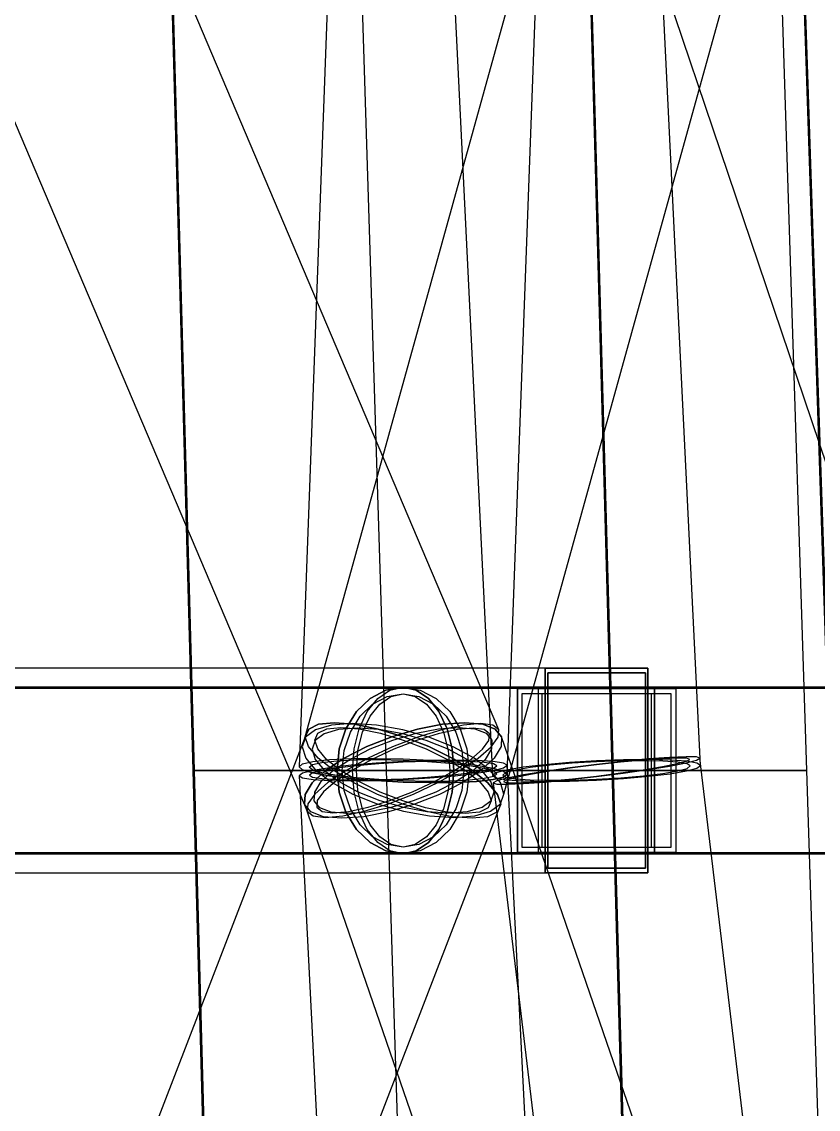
# Model space of a CAD drawing. Header units: millimetres. Extents: x -123812 to 252100, y -3000 to 639000.
# Drawn here: x 5984 to 7927, y 474173 to 476827 of the extents above; entities that cross this region are included whole.
import ezdxf

# ---------------------------------------------------------------- set-up
doc = ezdxf.new("R2010")
doc.units = ezdxf.units.MM
doc.layers.add('D-STR-STRC', color=7, linetype='Continuous', lineweight=25)

msp = doc.modelspace()

# ---------------------------------------------------------------- linework, layer by layer
at = {"layer": 'D-STR-STRC'}
for points in [[(6055.3, 496987.7), (7132.3, 474987.7), (7140.9, 474982), (7166.2, 474977.6), (7206.6, 474974.7), (7259.1, 474973.5), (7320.3, 474974.1), (7386, 474976.5), (7451.6, 474980.5), (7512.8, 474985.8), (7565.3, 474992.1), (7605.7, 474998.9), (7631, 475005.8), (7639.6, 475012.3), (6562.7, 497012.3)], [(7473, 497009.3), (6660.1, 475009.3), (6668.8, 475001.7), (6694.1, 474994), (6734.4, 474986.6), (6787, 474980.3), (6848.2, 474975.2), (6913.9, 474971.9), (6979.6, 474970.4), (7040.8, 474971), (7093.4, 474973.5), (7133.8, 474977.9), (7159.1, 474983.8), (7167.8, 474990.7), (7980.7, 496990.7)], [(4557.9, 479900.5), (6680.2, 474900.5), (6694.8, 474889.1), (6724.2, 474885.2), (6766.6, 474889.1), (6819.1, 474900.5), (6878, 474918.8), (6939.3, 474942.6), (6999, 474970.3), (7052.8, 475000), (7097.2, 475029.7), (7129, 475057.4), (7146.3, 475081.2), (7147.7, 475099.5), (5025.4, 480099.5)], [(6535.8, 479918.8), (8227.1, 474918.8), (8242.3, 474900.5), (8272.8, 474889.1), (8316.6, 474885.2), (8370.7, 474889.1), (8431.5, 474900.5), (8494.7, 474918.8), (8556, 474942.6), (8611.4, 474970.3), (8657, 475000), (8689.7, 475029.7), (8707.2, 475057.4), (8708.5, 475081.2), (7017.1, 480081.2)], [(8053.3, 480057.4), (6667.8, 475057.4), (6676.4, 475029.7), (6701.2, 475000), (6740.5, 474970.3), (6791.7, 474942.6), (6851.1, 474918.8), (6914.8, 474900.5), (6978.5, 474889.1), (7037.8, 474885.2), (7088.6, 474889.1), (7127.5, 474900.5), (7151.9, 474918.8), (7160.1, 474942.6), (8545.5, 479942.6)], [(4888.9, 474796.8), (6913.9, 474796.8), (6945.9, 474803.7), (6975.8, 474824), (7001.4, 474856.3), (7021.1, 474898.4), (7033.4, 474947.4), (7037.6, 475000), (7033.4, 475052.6), (7021.1, 475101.6), (7001.4, 475143.7), (6975.8, 475176), (6945.9, 475196.3), (6913.9, 475203.2), (4888.9, 475203.2)], [(4888.9, 474796.8), (6913.9, 474796.8), (6945.9, 474803.7), (6975.8, 474824), (7001.4, 474856.3), (7021.1, 474898.4), (7033.4, 474947.4), (7037.6, 475000), (7033.4, 475052.6), (7021.1, 475101.6), (7001.4, 475143.7), (6975.8, 475176), (6945.9, 475196.3), (6913.9, 475203.2), (4888.9, 475203.2)], [(8467.8, 475203.2), (6913.9, 475203.2), (6872.2, 475196.3), (6833.3, 475176), (6799.9, 475143.7), (6774.3, 475101.6), (6758.2, 475052.6), (6752.7, 475000), (6758.2, 474947.4), (6774.3, 474898.4), (6799.9, 474856.3), (6833.3, 474824), (6872.2, 474803.7), (6913.9, 474796.8), (8467.8, 474796.8)], [(8467.8, 475203.2), (6913.9, 475203.2), (6872.2, 475196.3), (6833.3, 475176), (6799.9, 475143.7), (6774.3, 475101.6), (6758.2, 475052.6), (6752.7, 475000), (6758.2, 474947.4), (6774.3, 474898.4), (6799.9, 474856.3), (6833.3, 474824), (6872.2, 474803.7), (6913.9, 474796.8), (8467.8, 474796.8)], [(5224.7, 469917.5), (7152.6, 474917.5), (7144.6, 474941.7), (7120.9, 474969.8), (7083.2, 475000), (7033.8, 475030.2), (6976.4, 475058.3), (6914.6, 475082.5), (6852.8, 475101), (6795.2, 475112.7), (6745.7, 475116.7), (6707.6, 475112.7), (6683.6, 475101), (6675.3, 475082.5), (4747.5, 470082.5)], [(8876.4, 470082.5), (7154.2, 475082.5), (7138.8, 475101), (7108.2, 475112.7), (7064.3, 475116.7), (7010.1, 475112.7), (6949.4, 475101), (6886.3, 475082.5), (6825.1, 475058.3), (6769.9, 475030.2), (6724.5, 475000), (6692.1, 474969.8), (6674.7, 474941.7), (6673.7, 474917.5), (8396, 469917.5)], [(8433.2, 450012.7), (7167.6, 475012.7), (7159, 475018.1), (7133.6, 475022.1), (7093.3, 475024.7), (7040.8, 475025.6), (6979.6, 475024.7), (6913.9, 475022.2), (6848.3, 475018.1), (6787.1, 475012.8), (6734.6, 475006.7), (6694.2, 475000.1), (6668.9, 474993.4), (6660.3, 474987.3), (7925.8, 449987.3)], [(10635.9, 450030.1), (7638.1, 475030.1), (7629.6, 475033), (7604.4, 475033.6), (7564.3, 475031.9), (7512.1, 475028.1), (7451.2, 475022.3), (7386, 475015), (7320.7, 475006.7), (7259.9, 474997.9), (7207.6, 474989.3), (7167.5, 474981.4), (7142.3, 474974.8), (7133.8, 474969.9), (10131.5, 449969.9)]]:
    msp.add_lwpolyline(points, dxfattribs=at)
for points in [[(6264.5, 480000), (6400.9, 475000), (7427, 475000), (7288.4, 480000)], [(6266.8, 480000), (6403.9, 475000), (7424, 475000), (7286, 480000)], [(6715.3, 480000), (6872.9, 475000), (7899, 475000), (7739.2, 480000)], [(7787.5, 480000), (7954.7, 475000), (8980.9, 475000), (8811.3, 480000)], [(7789.8, 480000), (7957.7, 475000), (8977.9, 475000), (8809, 480000)], [(3114.8, 474750), (7511, 474750), (7511, 475250), (3114.8, 475250)], [(3114.8, 474750), (7511, 474750), (7511, 475250), (3114.8, 475250)], [(7511, 475250), (7261, 475250), (7261, 474750), (7511, 474750)], [(7261, 475250), (7511, 475250), (7511, 474750), (7261, 474750)], [(7505, 475238), (7267, 475238), (7267, 474762), (7505, 474762)], [(7267, 475238), (7505, 475238), (7505, 474762), (7267, 474762)], [(4122.9, 474800), (7527.4, 474800), (7527.4, 475200), (4122.9, 475200)], [(4122.9, 474800), (7527.4, 474800), (7527.4, 475200), (4122.9, 475200)], [(7075.1, 475000), (7069.6, 474947.4), (7053.5, 474898.4), (7027.9, 474856.3), (6994.5, 474824), (6955.7, 474803.7), (6913.9, 474796.8), (6872.2, 474803.7), (6833.3, 474824), (6799.9, 474856.3), (6774.3, 474898.4), (6758.2, 474947.4), (6752.7, 475000), (6758.2, 475052.6), (6774.3, 475101.6), (6799.9, 475143.7), (6833.3, 475176), (6872.2, 475196.3), (6913.9, 475203.2), (6955.7, 475196.3), (6994.5, 475176), (7027.9, 475143.7), (7053.5, 475101.6), (7069.6, 475052.6)], [(7075.1, 475000), (7069.6, 474947.4), (7053.5, 474898.4), (7027.9, 474856.3), (6994.5, 474824), (6955.7, 474803.7), (6913.9, 474796.8), (6872.2, 474803.7), (6833.3, 474824), (6799.9, 474856.3), (6774.3, 474898.4), (6758.2, 474947.4), (6752.7, 475000), (6758.2, 475052.6), (6774.3, 475101.6), (6799.9, 475143.7), (6833.3, 475176), (6872.2, 475196.3), (6913.9, 475203.2), (6955.7, 475196.3), (6994.5, 475176), (7027.9, 475143.7), (7053.5, 475101.6), (7069.6, 475052.6)], [(7037.6, 475000), (7033.4, 474947.4), (7021.1, 474898.4), (7001.4, 474856.3), (6975.8, 474824), (6945.9, 474803.7), (6913.9, 474796.8), (6881.9, 474803.7), (6852.1, 474824), (6826.5, 474856.3), (6806.8, 474898.4), (6794.4, 474947.4), (6790.2, 475000), (6794.4, 475052.6), (6806.8, 475101.6), (6826.5, 475143.7), (6852.1, 475176), (6881.9, 475196.3), (6913.9, 475203.2), (6945.9, 475196.3), (6975.8, 475176), (7001.4, 475143.7), (7021.1, 475101.6), (7033.4, 475052.6)], [(7037.6, 475000), (7033.4, 474947.4), (7021.1, 474898.4), (7001.4, 474856.3), (6975.8, 474824), (6945.9, 474803.7), (6913.9, 474796.8), (6881.9, 474803.7), (6852.1, 474824), (6826.5, 474856.3), (6806.8, 474898.4), (6794.4, 474947.4), (6790.2, 475000), (6794.4, 475052.6), (6806.8, 475101.6), (6826.5, 475143.7), (6852.1, 475176), (6881.9, 475196.3), (6913.9, 475203.2), (6945.9, 475196.3), (6975.8, 475176), (7001.4, 475143.7), (7021.1, 475101.6), (7033.4, 475052.6)], [(7192.8, 474800), (8721.7, 474800), (8721.7, 475200), (7192.8, 475200)], [(7192.8, 475200), (7579.1, 475200), (7579.1, 474800), (7192.8, 474800)], [(7192.8, 474800), (8721.7, 474800), (8721.7, 475200), (7192.8, 475200)], [(7192.8, 475200), (7579.1, 475200), (7579.1, 474800), (7192.8, 474800)], [(7244.5, 475200), (7527.4, 475200), (7527.4, 474800), (7244.5, 474800)], [(7244.5, 475200), (7527.4, 475200), (7527.4, 474800), (7244.5, 474800)], [(7062.4, 475000), (7057.4, 474951.5), (7042.6, 474906.4), (7018.9, 474867.6), (6988.2, 474837.9), (6952.4, 474819.2), (6913.9, 474812.8), (6875.5, 474819.2), (6839.7, 474837.9), (6808.9, 474867.6), (6785.3, 474906.4), (6770.5, 474951.5), (6765.4, 475000), (6770.5, 475048.5), (6785.3, 475093.6), (6808.9, 475132.4), (6839.7, 475162.1), (6875.5, 475180.8), (6913.9, 475187.2), (6952.4, 475180.8), (6988.2, 475162.1), (7018.9, 475132.4), (7042.6, 475093.6), (7057.4, 475048.5)], [(7062.4, 475000), (7057.4, 474951.5), (7042.6, 474906.4), (7018.9, 474867.6), (6988.2, 474837.9), (6952.4, 474819.2), (6913.9, 474812.8), (6875.5, 474819.2), (6839.7, 474837.9), (6808.9, 474867.6), (6785.3, 474906.4), (6770.5, 474951.5), (6765.4, 475000), (6770.5, 475048.5), (6785.3, 475093.6), (6808.9, 475132.4), (6839.7, 475162.1), (6875.5, 475180.8), (6913.9, 475187.2), (6952.4, 475180.8), (6988.2, 475162.1), (7018.9, 475132.4), (7042.6, 475093.6), (7057.4, 475048.5)], [(7027.9, 475000), (7024, 474951.5), (7012.6, 474906.4), (6994.5, 474867.6), (6970.9, 474837.9), (6943.4, 474819.2), (6913.9, 474812.8), (6884.4, 474819.2), (6857, 474837.9), (6833.4, 474867.6), (6815.2, 474906.4), (6803.9, 474951.5), (6800, 475000), (6803.9, 475048.5), (6815.2, 475093.6), (6833.4, 475132.4), (6857, 475162.1), (6884.4, 475180.8), (6913.9, 475187.2), (6943.4, 475180.8), (6970.9, 475162.1), (6994.5, 475132.4), (7012.6, 475093.6), (7024, 475048.5)], [(7027.9, 475000), (7024, 474951.5), (7012.6, 474906.4), (6994.5, 474867.6), (6970.9, 474837.9), (6943.4, 474819.2), (6913.9, 474812.8), (6884.4, 474819.2), (6857, 474837.9), (6833.4, 474867.6), (6815.2, 474906.4), (6803.9, 474951.5), (6800, 475000), (6803.9, 475048.5), (6815.2, 475093.6), (6833.4, 475132.4), (6857, 475162.1), (6884.4, 475180.8), (6913.9, 475187.2), (6943.4, 475180.8), (6970.9, 475162.1), (6994.5, 475132.4), (7012.6, 475093.6), (7024, 475048.5)], [(7204.4, 475188), (7567.5, 475188), (7567.5, 474812), (7204.4, 474812)], [(7204.4, 475188), (7567.5, 475188), (7567.5, 474812), (7204.4, 474812)], [(7253, 475188), (7518.9, 475188), (7518.9, 474812), (7253, 474812)], [(7253, 475188), (7518.9, 475188), (7518.9, 474812), (7253, 474812)], [(7103.4, 475000), (7058, 474969.8), (7002.8, 474941.7), (6941.6, 474917.5), (6878.5, 474899), (6817.8, 474887.3), (6763.6, 474883.3), (6719.7, 474887.3), (6689, 474899), (6673.7, 474917.5), (6674.7, 474941.7), (6692.1, 474969.8), (6724.5, 475000), (6769.9, 475030.2), (6825.1, 475058.3), (6886.3, 475082.5), (6949.4, 475101), (7010.1, 475112.7), (7064.3, 475116.7), (7108.2, 475112.7), (7138.8, 475101), (7154.2, 475082.5), (7153.1, 475058.3), (7135.8, 475030.2)], [(7083.2, 475000), (7120.9, 474969.8), (7144.6, 474941.7), (7152.6, 474917.5), (7144.3, 474899), (7120.3, 474887.3), (7082.2, 474883.3), (7032.7, 474887.3), (6975, 474899), (6913.3, 474917.5), (6851.5, 474941.7), (6794, 474969.8), (6744.7, 475000), (6706.9, 475030.2), (6683.3, 475058.3), (6675.3, 475082.5), (6683.6, 475101), (6707.6, 475112.7), (6745.7, 475116.7), (6795.2, 475112.7), (6852.8, 475101), (6914.6, 475082.5), (6976.4, 475058.3), (7033.8, 475030.2)], [(6701.2, 475000), (6740.5, 474970.3), (6791.7, 474942.6), (6851.1, 474918.8), (6914.8, 474900.5), (6978.5, 474889.1), (7037.8, 474885.2), (7088.6, 474889.1), (7127.5, 474900.5), (7151.9, 474918.8), (7160.1, 474942.6), (7151.4, 474970.3), (7126.6, 475000), (7087.3, 475029.7), (7036.2, 475057.4), (6976.8, 475081.2), (6913, 475099.5), (6849.4, 475110.9), (6790.1, 475114.8), (6739.3, 475110.9), (6700.3, 475099.5), (6676, 475081.2), (6667.8, 475057.4), (6676.4, 475029.7)], [(6775.1, 475000), (6730.7, 474970.3), (6698.8, 474942.6), (6681.6, 474918.8), (6680.2, 474900.5), (6694.8, 474889.1), (6724.2, 474885.2), (6766.6, 474889.1), (6819.1, 474900.5), (6878, 474918.8), (6939.3, 474942.6), (6999, 474970.3), (7052.8, 475000), (7097.2, 475029.7), (7129, 475057.4), (7146.3, 475081.2), (7147.7, 475099.5), (7133.1, 475110.9), (7103.6, 475114.8), (7061.2, 475110.9), (7008.8, 475099.5), (6949.9, 475081.2), (6888.5, 475057.4), (6828.9, 475029.7)], [(6722.2, 475000), (6757.6, 474973.2), (6803.7, 474948.2), (6857.3, 474926.8), (6914.8, 474910.3), (6972.2, 474900), (7025.6, 474896.5), (7071.4, 474900), (7106.5, 474910.3), (7128.5, 474926.8), (7135.8, 474948.2), (7128.1, 474973.2), (7105.7, 475000), (7070.3, 475026.8), (7024.2, 475051.8), (6970.6, 475073.2), (6913.1, 475089.7), (6855.7, 475100), (6802.3, 475103.5), (6756.4, 475100), (6721.4, 475089.7), (6699.4, 475073.2), (6692, 475051.8), (6699.8, 475026.8)], [(7084.7, 475000), (7043.8, 474972.8), (6994.1, 474947.4), (6938.9, 474925.6), (6882, 474908.9), (6827.2, 474898.4), (6778.4, 474894.8), (6738.8, 474898.4), (6711.2, 474908.9), (6697.3, 474925.6), (6698.3, 474947.4), (6713.9, 474972.8), (6743.2, 475000), (6784.1, 475027.2), (6833.8, 475052.6), (6889, 475074.4), (6945.9, 475091.1), (7000.6, 475101.6), (7049.5, 475105.2), (7089, 475101.6), (7116.7, 475091.1), (7130.5, 475074.4), (7129.6, 475052.6), (7114, 475027.2)], [(7066.5, 475000), (7100.6, 474972.8), (7121.9, 474947.4), (7129.1, 474925.6), (7121.6, 474908.9), (7100, 474898.4), (7065.6, 474894.8), (7021, 474898.4), (6969, 474908.9), (6913.3, 474925.6), (6857.7, 474947.4), (6805.8, 474972.8), (6761.4, 475000), (6727.3, 475027.2), (6706, 475052.6), (6698.8, 475074.4), (6706.3, 475091.1), (6727.9, 475101.6), (6762.2, 475105.2), (6806.9, 475101.6), (6858.8, 475091.1), (6914.5, 475074.4), (6970.2, 475052.6), (7022, 475027.2)], [(6788.7, 475000), (6748.7, 474973.2), (6720, 474948.2), (6704.5, 474926.8), (6703.2, 474910.3), (6716.3, 474900), (6742.9, 474896.5), (6781.1, 474900), (6828.4, 474910.3), (6881.5, 474926.8), (6936.8, 474948.2), (6990.6, 474973.2), (7039.1, 475000), (7079.1, 475026.8), (7107.9, 475051.8), (7123.4, 475073.2), (7124.6, 475089.7), (7111.5, 475100), (7085, 475103.5), (7046.7, 475100), (6999.5, 475089.7), (6946.4, 475073.2), (6891, 475051.8), (6837.3, 475026.8)], [(6913.9, 474971.9), (6848.2, 474975.2), (6787, 474980.3), (6734.4, 474986.6), (6694.1, 474994), (6668.8, 475001.7), (6660.1, 475009.3), (6668.8, 475016.2), (6694.1, 475022.1), (6734.4, 475026.5), (6787, 475029), (6848.2, 475029.6), (6913.9, 475028.1), (6979.6, 475024.8), (7040.8, 475019.7), (7093.4, 475013.4), (7133.8, 475006), (7159.1, 474998.3), (7167.8, 474990.7), (7159.1, 474983.8), (7133.8, 474977.9), (7093.4, 474973.5), (7040.8, 474971), (6979.6, 474970.4)], [(6913.9, 475022.2), (6848.3, 475018.1), (6787.1, 475012.8), (6734.6, 475006.7), (6694.2, 475000.1), (6668.9, 474993.4), (6660.3, 474987.3), (6668.9, 474981.9), (6694.2, 474977.9), (6734.6, 474975.3), (6787.1, 474974.4), (6848.3, 474975.3), (6913.9, 474977.8), (6979.6, 474981.9), (7040.8, 474987.2), (7093.3, 474993.3), (7133.6, 474999.9), (7159, 475006.6), (7167.6, 475012.7), (7159, 475018.1), (7133.6, 475022.1), (7093.3, 475024.7), (7040.8, 475025.6), (6979.6, 475024.7)], [(6913.9, 474974.6), (6854.7, 474977.7), (6799.5, 474982.2), (6752.1, 474988), (6715.7, 474994.5), (6692.9, 475001.5), (6685.1, 475008.4), (6692.9, 475014.6), (6715.7, 475019.9), (6752.1, 475023.8), (6799.5, 475026.2), (6854.7, 475026.7), (6913.9, 475025.4), (6973.2, 475022.3), (7028.4, 475017.8), (7075.8, 475012), (7112.1, 475005.5), (7135, 474998.5), (7142.8, 474991.6), (7135, 474985.4), (7112.1, 474980.1), (7075.8, 474976.2), (7028.4, 474973.8), (6973.2, 474973.3)], [(6913.9, 475020), (6854.7, 475016.3), (6799.6, 475011.6), (6752.2, 475006), (6715.9, 475000), (6693, 474994.1), (6685.2, 474988.5), (6693, 474983.7), (6715.9, 474980.1), (6752.2, 474977.7), (6799.6, 474976.9), (6854.7, 474977.7), (6913.9, 474980), (6973.1, 474983.7), (7028.3, 474988.4), (7075.7, 474994), (7112, 475000), (7134.8, 475005.9), (7142.6, 475011.5), (7134.8, 475016.3), (7112, 475019.9), (7075.7, 475022.3), (7028.3, 475023.1), (6973.1, 475022.3)], [(7386, 475023.5), (7320.3, 475019.5), (7259.1, 475014.2), (7206.6, 475007.9), (7166.2, 475001.1), (7140.9, 474994.2), (7132.3, 474987.7), (7140.9, 474982), (7166.2, 474977.6), (7206.6, 474974.7), (7259.1, 474973.5), (7320.3, 474974.1), (7386, 474976.5), (7451.6, 474980.5), (7512.8, 474985.8), (7565.3, 474992.1), (7605.7, 474998.9), (7631, 475005.8), (7639.6, 475012.3), (7631, 475018), (7605.7, 475022.4), (7565.3, 475025.3), (7512.8, 475026.5), (7451.6, 475025.9)], [(7386, 475015), (7320.7, 475006.7), (7259.9, 474997.9), (7207.6, 474989.3), (7167.5, 474981.4), (7142.3, 474974.8), (7133.8, 474969.9), (7142.3, 474967), (7167.5, 474966.4), (7207.6, 474968.1), (7259.9, 474971.9), (7320.7, 474977.7), (7386, 474985), (7451.2, 474993.3), (7512.1, 475002.1), (7564.3, 475010.7), (7604.4, 475018.6), (7629.6, 475025.2), (7638.1, 475030.1), (7629.6, 475033), (7604.4, 475033.6), (7564.3, 475031.9), (7512.1, 475028.1), (7451.2, 475022.3)], [(7386, 475021.2), (7326.8, 475017.6), (7271.6, 475012.8), (7224.2, 475007.1), (7187.9, 475001), (7165, 474994.8), (7157.2, 474988.9), (7165, 474983.8), (7187.9, 474979.8), (7224.2, 474977.2), (7271.6, 474976.1), (7326.8, 474976.7), (7386, 474978.8), (7445.1, 474982.4), (7500.3, 474987.2), (7547.7, 474992.9), (7584, 474999), (7606.9, 475005.2), (7614.7, 475011.1), (7606.9, 475016.2), (7584, 475020.2), (7547.7, 475022.8), (7500.3, 475023.9), (7445.1, 475023.3)], [(7386, 475013.6), (7327.1, 475006.1), (7272.3, 474998.2), (7225.2, 474990.4), (7189, 474983.2), (7166.3, 474977.3), (7158.6, 474972.8), (7166.3, 474970.2), (7189, 474969.7), (7225.2, 474971.2), (7272.3, 474974.7), (7327.1, 474979.9), (7386, 474986.4), (7444.8, 474993.9), (7499.6, 475001.8), (7546.7, 475009.6), (7582.9, 475016.8), (7605.6, 475022.7), (7613.3, 475027.2), (7605.6, 475029.8), (7582.9, 475030.3), (7546.7, 475028.8), (7499.6, 475025.3), (7444.8, 475020.1)], [(6400.9, 475000), (6537.2, 470000), (7565.7, 470000), (7427, 475000)], [(7427, 475000), (7409.5, 475000), (7358.3, 475000), (7276.7, 475000), (7170.5, 475000), (7046.7, 475000), (6913.9, 475000), (6781.1, 475000), (6657.4, 475000), (6551.1, 475000), (6469.6, 475000), (6418.3, 475000), (6400.9, 475000), (6418.3, 475000), (6469.6, 475000), (6551.1, 475000), (6657.4, 475000), (6781.1, 475000), (6913.9, 475000), (7046.7, 475000), (7170.5, 475000), (7276.7, 475000), (7358.3, 475000), (7409.5, 475000)], [(7427, 475000), (7409.5, 475000), (7358.3, 475000), (7276.7, 475000), (7170.5, 475000), (7046.7, 475000), (6913.9, 475000), (6781.1, 475000), (6657.4, 475000), (6551.1, 475000), (6469.6, 475000), (6418.3, 475000), (6400.9, 475000), (6418.3, 475000), (6469.6, 475000), (6551.1, 475000), (6657.4, 475000), (6781.1, 475000), (6913.9, 475000), (7046.7, 475000), (7170.5, 475000), (7276.7, 475000), (7358.3, 475000), (7409.5, 475000)], [(6403.9, 475000), (6540.9, 470000), (7562, 470000), (7424, 475000)], [(7424, 475000), (7406.6, 475000), (7355.7, 475000), (7274.6, 475000), (7169, 475000), (7045.9, 475000), (6913.9, 475000), (6781.9, 475000), (6658.9, 475000), (6553.3, 475000), (6472.2, 475000), (6421.2, 475000), (6403.9, 475000), (6421.2, 475000), (6472.2, 475000), (6553.3, 475000), (6658.9, 475000), (6781.9, 475000), (6913.9, 475000), (7045.9, 475000), (7169, 475000), (7274.6, 475000), (7355.7, 475000), (7406.6, 475000)], [(7365.2, 475000), (7349.9, 475000), (7304.8, 475000), (7233.1, 475000), (7139.6, 475000), (7030.7, 475000), (6913.9, 475000), (6797.1, 475000), (6688.3, 475000), (6594.8, 475000), (6523.1, 475000), (6478, 475000), (6462.6, 475000), (6478, 475000), (6523.1, 475000), (6594.8, 475000), (6688.3, 475000), (6797.1, 475000), (6913.9, 475000), (7030.7, 475000), (7139.6, 475000), (7233.1, 475000), (7304.8, 475000), (7349.9, 475000)], [(7365.2, 475000), (7349.9, 475000), (7304.8, 475000), (7233.1, 475000), (7139.6, 475000), (7030.7, 475000), (6913.9, 475000), (6797.1, 475000), (6688.3, 475000), (6594.8, 475000), (6523.1, 475000), (6478, 475000), (6462.6, 475000), (6478, 475000), (6523.1, 475000), (6594.8, 475000), (6688.3, 475000), (6797.1, 475000), (6913.9, 475000), (7030.7, 475000), (7139.6, 475000), (7233.1, 475000), (7304.8, 475000), (7349.9, 475000)], [(6872.9, 475000), (7030.4, 470000), (8058.9, 470000), (7899, 475000)], [(7899, 475000), (7881.5, 475000), (7830.3, 475000), (7748.8, 475000), (7642.5, 475000), (7518.7, 475000), (7386, 475000), (7253.2, 475000), (7129.4, 475000), (7023.2, 475000), (6941.6, 475000), (6890.4, 475000), (6872.9, 475000), (6890.4, 475000), (6941.6, 475000), (7023.2, 475000), (7129.4, 475000), (7253.2, 475000), (7386, 475000), (7518.7, 475000), (7642.5, 475000), (7748.8, 475000), (7830.3, 475000), (7881.5, 475000)], [(7899, 475000), (7881.5, 475000), (7830.3, 475000), (7748.8, 475000), (7642.5, 475000), (7518.7, 475000), (7386, 475000), (7253.2, 475000), (7129.4, 475000), (7023.2, 475000), (6941.6, 475000), (6890.4, 475000), (6872.9, 475000), (6890.4, 475000), (6941.6, 475000), (7023.2, 475000), (7129.4, 475000), (7253.2, 475000), (7386, 475000), (7518.7, 475000), (7642.5, 475000), (7748.8, 475000), (7830.3, 475000), (7881.5, 475000)], [(7837.3, 475000), (7821.9, 475000), (7776.8, 475000), (7705.1, 475000), (7611.6, 475000), (7502.8, 475000), (7386, 475000), (7269.1, 475000), (7160.3, 475000), (7066.8, 475000), (6995.1, 475000), (6950, 475000), (6934.6, 475000), (6950, 475000), (6995.1, 475000), (7066.8, 475000), (7160.3, 475000), (7269.1, 475000), (7386, 475000), (7502.8, 475000), (7611.6, 475000), (7705.1, 475000), (7776.8, 475000), (7821.9, 475000)], [(7837.3, 475000), (7821.9, 475000), (7776.8, 475000), (7705.1, 475000), (7611.6, 475000), (7502.8, 475000), (7386, 475000), (7269.1, 475000), (7160.3, 475000), (7066.8, 475000), (6995.1, 475000), (6950, 475000), (6934.6, 475000), (6950, 475000), (6995.1, 475000), (7066.8, 475000), (7160.3, 475000), (7269.1, 475000), (7386, 475000), (7502.8, 475000), (7611.6, 475000), (7705.1, 475000), (7776.8, 475000), (7821.9, 475000)]]:
    msp.add_lwpolyline(points, close=True, dxfattribs=at)

doc.saveas('drawing.dxf')
